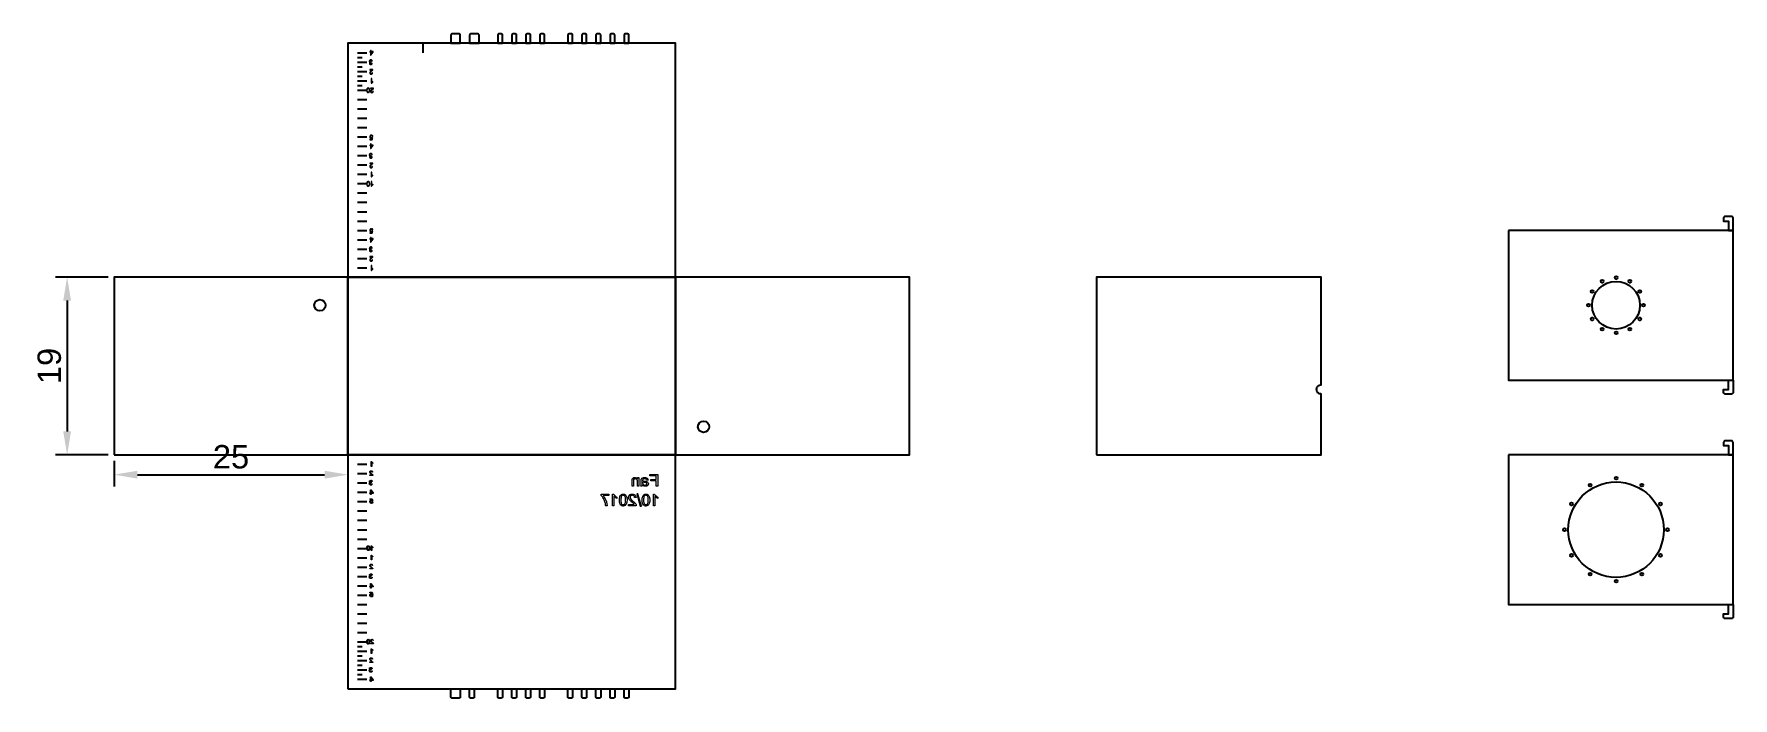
# Model space of a CAD drawing. Header units: millimetres. Extents: x -34 to 148, y -26 to 45.
import ezdxf

# ---------------------------------------------------------------- set-up
doc = ezdxf.new("R2010")
doc.units = ezdxf.units.MM
for name, color, linetype in [('H', 201, 'Continuous'), ('M', 2, 'Continuous'), ('T', 4, 'Continuous')]:
    doc.layers.add(name, color=color, linetype=linetype)
doc.styles.get("Standard").update_dxf_attribs({"font": 'arial.ttf'})
doc.dimstyles.new('ISO-25', dxfattribs={"dimtxt": 2.5, "dimasz": 2.5, "dimexe": 1.25, "dimexo": 0.625, "dimtad": 1, "dimtxsty": 'Standard', "dimcen": 2.5, "dimadec": 0, "dimazin": 0, "dimtfac": 1, "dimtmove": 0, "dimatfit": 3, "dimfxl": 0, "dimarcsym": 0})

# ---------------------------------------------------------------- blocks, each defined once
blk = doc.blocks.new('*D8')
at = {"color": 0, "lineweight": -2, "transparency": 16777216}
for p, q in [((-25.63, 19), (-31.26, 19)), ((-30.01, 16.5), (-30.01, 2.5)), ((-25.63, 0), (-31.26, 0))]:
    blk.add_line(p, q, dxfattribs=at)
at = {"color": 0, "transparency": 16777216}
for points in [[(-30.43, 16.5), (-29.6, 16.5), (-30.01, 19)], [(-30.43, 2.5), (-29.6, 2.5), (-30.01, 0)]]:
    blk.add_solid(points, dxfattribs=at)
at = {"layer": 'Defpoints', "color": 0, "transparency": 16777216}
for p in [(-25, 19), (-30.01, 0), (-25, 0)]:
    blk.add_point(p, dxfattribs=at)
at = {"color": 0, "transparency": 16777216, "insert": (-31.91, 9.5), "char_height": 2.5, "attachment_point": 5, "rotation": 90}
blk.add_mtext('19', dxfattribs=at)
blk = doc.blocks.new('*D9')
at = {"color": 0, "lineweight": -2, "transparency": 16777216}
for p, q in [((-25, -0.63), (-25, -3.37)), ((0, -0.63), (0, -3.37)), ((-22.5, -2.12), (-2.5, -2.12))]:
    blk.add_line(p, q, dxfattribs=at)
at = {"color": 0, "transparency": 16777216}
for points in [[(-22.5, -1.7), (-22.5, -2.54), (-25, -2.12)], [(-2.5, -1.7), (-2.5, -2.54), (0, -2.12)]]:
    blk.add_solid(points, dxfattribs=at)
at = {"layer": 'Defpoints', "color": 0, "transparency": 16777216}
for p in [(-25, 0), (0, 0), (0, -2.12)]:
    blk.add_point(p, dxfattribs=at)
at = {"color": 0, "transparency": 16777216, "insert": (-12.5, -0.22), "char_height": 2.5, "attachment_point": 5}
blk.add_mtext('25', dxfattribs=at)

msp = doc.modelspace()

# ---------------------------------------------------------------- linework, layer by layer
for points in [[(0, 19), (35, 19), (35, 44), (0, 44)], [(124, 24), (124, 8), (148, 8), (148, 24)], [(-25, 0), (0, 0), (0, 19), (-25, 19)], [(0, 0), (35, 0), (35, 19), (0, 19)], [(35, 0), (60, 0), (60, 19), (35, 19)], [(0, -25), (35, -25), (35, 0), (0, 0)], [(124, 0), (124, -16), (148, -16), (148, 0)]]:
    msp.add_lwpolyline(points, close=True)
for points in [[(12, 44), (12, 44.9, 0.4142136), (11.9, 45), (11.1, 45, 0.4142136), (11, 44.9), (11, 44)], [(14, 44), (14, 44.9, 0.4142136), (13.9, 45), (13.1, 45, 0.4142136), (13, 44.9), (13, 44)], [(16.5, 44), (16.5, 44.9, 0.4142136), (16.4, 45), (16.1, 45, 0.4142136), (16, 44.9), (16, 44)], [(18, 44), (18, 44.9, 0.4142136), (17.9, 45), (17.6, 45, 0.4142136), (17.5, 44.9), (17.5, 44)], [(19.5, 44), (19.5, 44.9, 0.4142136), (19.4, 45), (19.1, 45, 0.4142136), (19, 44.9), (19, 44)], [(21, 44), (21, 44.9, 0.4142136), (20.9, 45), (20.6, 45, 0.4142136), (20.5, 44.9), (20.5, 44)], [(24, 44), (24, 44.9, 0.4142136), (23.9, 45), (23.6, 45, 0.4142136), (23.5, 44.9), (23.5, 44)], [(25.5, 44), (25.5, 44.9, 0.4142136), (25.4, 45), (25.1, 45, 0.4142136), (25, 44.9), (25, 44)], [(27, 44), (27, 44.9, 0.4142136), (26.9, 45), (26.6, 45, 0.4142136), (26.5, 44.9), (26.5, 44)], [(28.5, 44), (28.5, 44.9, 0.4142136), (28.4, 45), (28.1, 45, 0.4142136), (28, 44.9), (28, 44)], [(30, 44), (30, 44.9, 0.4142136), (29.9, 45), (29.6, 45, 0.4142136), (29.5, 44.9), (29.5, 44)], [(148, 24), (148, 25.35, 0.4142136), (147.85, 25.5), (147.15, 25.5, 0.4142136), (147, 25.35), (147, 25), (147.5, 25), (147.5, 24)], [(80, 0), (104, 0), (104, 6.5), (104, 6.5, -0.4142136), (103.5, 7), (103.5, 7, -0.4142136), (104, 7.5), (104, 7.5), (104, 19), (80, 19)], [(148, 8), (148, 6.65, -0.4142136), (147.85, 6.5), (147.15, 6.5, -0.4142136), (147, 6.65), (147, 7), (147.5, 7), (147.5, 8)], [(148, 0), (148, 1.35, 0.4142136), (147.85, 1.5), (147.15, 1.5, 0.4142136), (147, 1.35), (147, 1), (147.5, 1), (147.5, 0)], [(148, -16), (148, -17.35, -0.4142136), (147.85, -17.5), (147.15, -17.5, -0.4142136), (147, -17.35), (147, -17), (147.5, -17), (147.5, -16)], [(12, -25), (12, -25.9, -0.4142136), (11.9, -26), (11.1, -26, -0.4142136), (11, -25.9), (11, -25)], [(13.5, -25), (13.5, -25.9, -0.4142136), (13.4, -26), (13.1, -26, -0.4142136), (13, -25.9), (13, -25)], [(16.5, -25), (16.5, -25.9, -0.4142136), (16.4, -26), (16.1, -26, -0.4142136), (16, -25.9), (16, -25)], [(18, -25), (18, -25.9, -0.4142136), (17.9, -26), (17.6, -26, -0.4142136), (17.5, -25.9), (17.5, -25)], [(19.5, -25), (19.5, -25.9, -0.4142136), (19.4, -26), (19.1, -26, -0.4142136), (19, -25.9), (19, -25)], [(21, -25), (21, -25.9, -0.4142136), (20.9, -26), (20.6, -26, -0.4142136), (20.5, -25.9), (20.5, -25)], [(24, -25), (24, -25.9, -0.4142136), (23.9, -26), (23.6, -26, -0.4142136), (23.5, -25.9), (23.5, -25)], [(25.5, -25), (25.5, -25.9, -0.4142136), (25.4, -26), (25.1, -26, -0.4142136), (25, -25.9), (25, -25)], [(27, -25), (27, -25.9, -0.4142136), (26.9, -26), (26.6, -26, -0.4142136), (26.5, -25.9), (26.5, -25)], [(28.5, -25), (28.5, -25.9, -0.4142136), (28.4, -26), (28.1, -26, -0.4142136), (28, -25.9), (28, -25)], [(30, -25), (30, -25.9, -0.4142136), (29.9, -26), (29.6, -26, -0.4142136), (29.5, -25.9), (29.5, -25)]]:
    msp.add_lwpolyline(points, format="xyb", close=True)
at = {"layer": 'H'}
for centre, radius in [((135.5, 16), 2.55), ((135.5, -8), 5.1)]:
    msp.add_circle(centre, radius, dxfattribs=at)
at = {"layer": 'M'}
for p, q in [((8, 44), (8, 43)), ((1, 43), (2, 43)), ((1, 42.5), (1.5, 42.5)), ((1, 42), (2, 42)), ((1, 41.5), (1.5, 41.5)), ((1, 41), (2, 41)), ((1, 41), (2, 41)), ((1, 40.5), (1.5, 40.5)), ((1, 40), (2, 40)), ((1, 40), (2, 40)), ((1, 39.5), (1.5, 39.5)), ((1, 39), (2, 39)), ((1, 38), (2, 38)), ((1, 37), (2, 37)), ((1, 36), (2, 36)), ((1, 35), (2, 35)), ((1, 34), (2, 34)), ((1, 33), (2, 33)), ((1, 32), (2, 32)), ((1, 31), (2, 31)), ((1, 31), (2, 31)), ((1, 30), (2, 30)), ((1, 30), (2, 30)), ((1, 29), (2, 29)), ((1, 28), (2, 28)), ((1, 27), (2, 27)), ((1, 26), (2, 26)), ((1, 25), (2, 25)), ((1, 24), (2, 24)), ((1, 23), (2, 23)), ((1, 22), (2, 22)), ((1, 21), (2, 21)), ((1, 20), (2, 20)), ((1, -1), (2, -1)), ((1, -2), (2, -2)), ((1, -3), (2, -3)), ((1, -4), (2, -4)), ((1, -5), (2, -5)), ((1, -6), (2, -6)), ((1, -7), (2, -7)), ((1, -8), (2, -8)), ((1, -9), (2, -9)), ((1, -10), (2, -10)), ((1, -11), (2, -11)), ((1, -11), (2, -11)), ((1, -12), (2, -12)), ((1, -12), (2, -12)), ((1, -13), (2, -13)), ((1, -14), (2, -14)), ((1, -15), (2, -15)), ((1, -16), (2, -16)), ((1, -17), (2, -17)), ((1, -18), (2, -18)), ((1, -19), (2, -19)), ((1, -20), (2, -20)), ((1, -20.5), (1.5, -20.5)), ((1, -21), (2, -21)), ((1, -21), (2, -21)), ((1, -21.5), (1.5, -21.5)), ((1, -22), (2, -22)), ((1, -22), (2, -22)), ((1, -22.5), (1.5, -22.5)), ((1, -23), (2, -23)), ((1, -23.5), (1.5, -23.5)), ((1, -24), (2, -24))]:
    msp.add_line(p, q, dxfattribs=at)
at = {"layer": 'M', "lineweight": 0}
for points in [[(2.312, 41.976), (2.434, 41.979), (2.415, 41.981), (2.365, 42.007), (2.353, 42.022), (2.339, 42.077), (2.341, 42.103), (2.367, 42.151), (2.386, 42.165), (2.442, 42.182), (2.32, 42.187), (2.312, 42.18), (2.284, 42.132), (2.272, 42.074), (2.274, 42.046), (2.298, 41.996)], [(2.444, 41.72), (2.494, 41.728), (2.542, 41.754), (2.442, 41.771), (2.434, 41.771), (2.384, 41.795), (2.379, 41.797), (2.36, 41.85), (2.363, 41.869), (2.391, 41.912), (2.406, 41.921), (2.463, 41.933), (2.358, 41.948), (2.315, 41.909), (2.312, 41.907), (2.298, 41.852), (2.298, 41.842), (2.315, 41.787), (2.322, 41.775), (2.367, 41.737), (2.386, 41.73)], [(2.473, 41.933), (2.48, 41.986), (2.434, 41.979), (2.312, 41.976), (2.365, 41.952), (2.358, 41.948), (2.463, 41.933)], [(2.537, 42.082), (2.599, 42.091), (2.599, 42.091), (2.585, 42.149), (2.549, 42.192), (2.547, 42.194), (2.499, 42.223), (2.442, 42.232), (2.422, 42.23), (2.367, 42.218), (2.32, 42.187), (2.442, 42.182), (2.451, 42.18), (2.501, 42.158), (2.516, 42.141)], [(2.4, 42.742), (2.45, 42.742), (2.677, 43.067), (2.677, 43.122), (2.462, 43.122), (2.462, 43.242), (2.4, 43.242), (2.4, 43.122), (2.333, 43.122), (2.333, 43.067), (2.4, 43.067), (2.618, 43.067), (2.462, 42.84)], [(2.4, 42.742), (2.462, 42.84), (2.462, 43.067), (2.618, 43.067), (2.4, 43.067)], [(2.542, 41.754), (2.573, 41.795), (2.595, 41.85), (2.532, 41.862), (2.528, 41.842), (2.501, 41.795), (2.497, 41.79), (2.442, 41.771)], [(2.472, 40.691), (2.479, 40.691), (2.539, 40.701), (2.586, 40.73), (2.589, 40.732), (2.474, 40.742), (2.455, 40.744), (2.405, 40.768), (2.398, 40.775), (2.378, 40.83), (2.381, 40.849), (2.407, 40.902), (2.424, 40.923), (2.462, 40.962), (2.517, 41.009), (2.563, 41.048), (2.598, 41.084), (2.61, 41.1), (2.639, 41.151), (2.646, 41.194), (2.316, 41.194), (2.316, 41.134), (2.56, 41.134), (2.534, 41.1), (2.517, 41.086), (2.464, 41.038), (2.453, 41.029), (2.402, 40.986), (2.369, 40.95), (2.359, 40.938), (2.328, 40.89), (2.328, 40.887), (2.316, 40.83), (2.326, 40.777), (2.359, 40.732), (2.364, 40.727), (2.412, 40.701)], [(2.589, 40.732), (2.62, 40.777), (2.634, 40.837), (2.572, 40.842), (2.57, 40.818), (2.543, 40.77), (2.529, 40.758), (2.474, 40.742)], [(2.477, 39.727), (2.518, 39.727), (2.53, 39.749), (2.573, 39.794), (2.609, 39.823), (2.54, 39.84), (2.54, 40.229), (2.477, 40.229)], [(2.161, 38.721), (2.202, 38.725), (2.252, 38.749), (2.163, 38.771), (2.135, 38.776), (2.089, 38.811), (2.075, 38.845), (2.065, 38.9), (2.061, 38.976), (2.065, 39.043), (2.075, 39.101), (2.089, 39.139), (2.111, 39.163), (2.161, 39.182), (2.264, 39.192), (2.218, 39.22), (2.161, 39.232), (2.12, 39.228), (2.07, 39.201), (2.044, 39.173), (2.018, 39.118), (2.01, 39.098), (2.001, 39.043), (1.998, 38.976), (1.998, 38.974), (2.001, 38.91), (2.01, 38.859), (2.018, 38.835), (2.041, 38.783), (2.046, 38.776), (2.092, 38.737), (2.104, 38.73)], [(2.252, 38.749), (2.278, 38.78), (2.307, 38.833), (2.312, 38.855), (2.321, 38.91), (2.324, 38.976), (2.324, 39.024), (2.314, 39.089), (2.297, 39.139), (2.276, 39.18), (2.264, 39.192), (2.161, 39.182), (2.187, 39.177), (2.233, 39.139), (2.247, 39.108), (2.259, 39.051), (2.261, 38.976), (2.259, 38.905), (2.247, 38.847), (2.23, 38.807), (2.214, 38.79), (2.163, 38.771)], [(2.553, 38.714), (2.56, 38.714), (2.62, 38.724), (2.667, 38.752), (2.67, 38.755), (2.555, 38.764), (2.536, 38.767), (2.486, 38.79), (2.478, 38.798), (2.459, 38.853), (2.462, 38.872), (2.488, 38.924), (2.505, 38.946), (2.543, 38.984), (2.598, 39.032), (2.643, 39.07), (2.679, 39.106), (2.691, 39.123), (2.72, 39.173), (2.727, 39.216), (2.397, 39.216), (2.397, 39.156), (2.641, 39.156), (2.615, 39.123), (2.598, 39.109), (2.545, 39.061), (2.533, 39.051), (2.483, 39.008), (2.45, 38.972), (2.44, 38.96), (2.409, 38.912), (2.409, 38.91), (2.397, 38.853), (2.407, 38.8), (2.44, 38.755), (2.445, 38.75), (2.493, 38.724)], [(2.609, 39.823), (2.662, 39.854), (2.662, 39.911), (2.652, 39.909), (2.597, 39.88), (2.585, 39.873), (2.54, 39.84)], [(2.67, 38.755), (2.701, 38.8), (2.715, 38.86), (2.653, 38.865), (2.651, 38.841), (2.624, 38.793), (2.61, 38.781), (2.555, 38.764)], [(2.372, 33.892), (2.499, 33.901), (2.47, 33.906), (2.422, 33.932), (2.403, 33.956), (2.391, 34.016), (2.396, 34.057), (2.422, 34.104), (2.444, 34.121), (2.499, 34.138), (2.609, 34.15), (2.606, 34.152), (2.559, 34.179), (2.499, 34.188), (2.461, 34.183), (2.408, 34.164), (2.367, 34.126), (2.36, 34.119), (2.336, 34.069), (2.327, 34.009), (2.327, 33.994), (2.341, 33.939)], [(2.4, 32.742), (2.45, 32.742), (2.677, 33.067), (2.677, 33.122), (2.462, 33.122), (2.462, 33.242), (2.4, 33.242), (2.4, 33.122), (2.333, 33.122), (2.333, 33.067), (2.4, 33.067), (2.618, 33.067), (2.462, 32.84)], [(2.351, 33.686), (2.599, 33.686), (2.647, 33.942), (2.59, 33.949), (2.551, 33.915), (2.499, 33.901), (2.372, 33.892), (2.377, 33.887), (2.578, 33.88), (2.549, 33.743), (2.351, 33.743)], [(2.482, 33.846), (2.523, 33.853), (2.578, 33.88), (2.377, 33.887), (2.425, 33.858)], [(2.4, 32.742), (2.462, 32.84), (2.462, 33.067), (2.618, 33.067), (2.4, 33.067)], [(2.594, 34.042), (2.659, 34.047), (2.659, 34.047), (2.642, 34.104), (2.609, 34.15), (2.499, 34.138), (2.508, 34.135), (2.561, 34.114), (2.573, 34.097)], [(2.312, 31.976), (2.434, 31.979), (2.415, 31.981), (2.365, 32.007), (2.353, 32.022), (2.339, 32.077), (2.341, 32.103), (2.367, 32.151), (2.386, 32.165), (2.442, 32.182), (2.32, 32.187), (2.312, 32.18), (2.284, 32.132), (2.272, 32.074), (2.274, 32.046), (2.298, 31.996)], [(2.444, 31.72), (2.494, 31.728), (2.542, 31.754), (2.442, 31.771), (2.434, 31.771), (2.384, 31.795), (2.379, 31.797), (2.36, 31.85), (2.363, 31.869), (2.391, 31.912), (2.406, 31.921), (2.463, 31.933), (2.358, 31.948), (2.315, 31.909), (2.312, 31.907), (2.298, 31.852), (2.298, 31.842), (2.315, 31.787), (2.322, 31.775), (2.367, 31.737), (2.386, 31.73)], [(2.473, 31.933), (2.48, 31.986), (2.434, 31.979), (2.312, 31.976), (2.365, 31.952), (2.358, 31.948), (2.463, 31.933)], [(2.472, 30.691), (2.479, 30.691), (2.539, 30.701), (2.586, 30.73), (2.589, 30.732), (2.474, 30.742), (2.455, 30.744), (2.405, 30.768), (2.398, 30.775), (2.378, 30.83), (2.381, 30.849), (2.407, 30.902), (2.424, 30.923), (2.462, 30.962), (2.517, 31.009), (2.563, 31.048), (2.598, 31.084), (2.61, 31.1), (2.639, 31.151), (2.646, 31.194), (2.316, 31.194), (2.316, 31.134), (2.56, 31.134), (2.534, 31.1), (2.517, 31.086), (2.464, 31.038), (2.453, 31.029), (2.402, 30.986), (2.369, 30.95), (2.359, 30.938), (2.328, 30.89), (2.328, 30.887), (2.316, 30.83), (2.326, 30.777), (2.359, 30.732), (2.364, 30.727), (2.412, 30.701)], [(2.537, 32.082), (2.599, 32.091), (2.599, 32.091), (2.585, 32.149), (2.549, 32.192), (2.547, 32.194), (2.499, 32.223), (2.442, 32.232), (2.422, 32.23), (2.367, 32.218), (2.32, 32.187), (2.442, 32.182), (2.451, 32.18), (2.501, 32.158), (2.516, 32.141)], [(2.542, 31.754), (2.573, 31.795), (2.595, 31.85), (2.532, 31.862), (2.528, 31.842), (2.501, 31.795), (2.497, 31.79), (2.442, 31.771)], [(2.161, 28.721), (2.202, 28.725), (2.252, 28.749), (2.163, 28.771), (2.135, 28.776), (2.089, 28.811), (2.075, 28.845), (2.065, 28.9), (2.061, 28.976), (2.065, 29.043), (2.075, 29.101), (2.089, 29.139), (2.111, 29.163), (2.161, 29.182), (2.264, 29.192), (2.218, 29.22), (2.161, 29.232), (2.12, 29.228), (2.07, 29.201), (2.044, 29.173), (2.018, 29.118), (2.01, 29.098), (2.001, 29.043), (1.998, 28.976), (1.998, 28.974), (2.001, 28.91), (2.01, 28.859), (2.018, 28.835), (2.041, 28.783), (2.046, 28.776), (2.092, 28.737), (2.104, 28.73)], [(2.252, 28.749), (2.278, 28.78), (2.307, 28.833), (2.312, 28.855), (2.321, 28.91), (2.324, 28.976), (2.324, 29.024), (2.314, 29.089), (2.297, 29.139), (2.276, 29.18), (2.264, 29.192), (2.161, 29.182), (2.187, 29.177), (2.233, 29.139), (2.247, 29.108), (2.259, 29.051), (2.261, 28.976), (2.259, 28.905), (2.247, 28.847), (2.23, 28.807), (2.214, 28.79), (2.163, 28.771)], [(2.589, 30.732), (2.62, 30.777), (2.634, 30.837), (2.572, 30.842), (2.57, 30.818), (2.543, 30.77), (2.529, 30.758), (2.474, 30.742)], [(2.477, 29.727), (2.518, 29.727), (2.53, 29.749), (2.573, 29.794), (2.609, 29.823), (2.54, 29.84), (2.54, 30.229), (2.477, 30.229)], [(2.477, 28.741), (2.518, 28.741), (2.53, 28.762), (2.573, 28.808), (2.609, 28.836), (2.54, 28.853), (2.54, 29.243), (2.477, 29.243)], [(2.609, 29.823), (2.662, 29.854), (2.662, 29.911), (2.652, 29.909), (2.597, 29.88), (2.585, 29.873), (2.54, 29.84)], [(2.609, 28.836), (2.662, 28.867), (2.662, 28.925), (2.652, 28.922), (2.597, 28.894), (2.585, 28.887), (2.54, 28.853)], [(2.372, 23.892), (2.499, 23.901), (2.47, 23.906), (2.422, 23.932), (2.403, 23.956), (2.391, 24.016), (2.396, 24.057), (2.422, 24.104), (2.444, 24.121), (2.499, 24.138), (2.609, 24.15), (2.606, 24.152), (2.559, 24.179), (2.499, 24.188), (2.461, 24.183), (2.408, 24.164), (2.367, 24.126), (2.36, 24.119), (2.336, 24.069), (2.327, 24.009), (2.327, 23.994), (2.341, 23.939)], [(2.351, 23.686), (2.599, 23.686), (2.647, 23.942), (2.59, 23.949), (2.551, 23.915), (2.499, 23.901), (2.372, 23.892), (2.377, 23.887), (2.578, 23.88), (2.549, 23.743), (2.351, 23.743)], [(2.482, 23.846), (2.523, 23.853), (2.578, 23.88), (2.377, 23.887), (2.425, 23.858)], [(2.594, 24.042), (2.659, 24.047), (2.659, 24.047), (2.642, 24.104), (2.609, 24.15), (2.499, 24.138), (2.508, 24.135), (2.561, 24.114), (2.573, 24.097)], [(2.312, 21.976), (2.434, 21.979), (2.415, 21.981), (2.365, 22.007), (2.353, 22.022), (2.339, 22.077), (2.341, 22.103), (2.367, 22.151), (2.386, 22.165), (2.442, 22.182), (2.32, 22.187), (2.312, 22.18), (2.284, 22.132), (2.272, 22.074), (2.274, 22.046), (2.298, 21.996)], [(2.444, 21.72), (2.494, 21.728), (2.542, 21.754), (2.442, 21.771), (2.434, 21.771), (2.384, 21.795), (2.379, 21.797), (2.36, 21.85), (2.363, 21.869), (2.391, 21.912), (2.406, 21.921), (2.463, 21.933), (2.358, 21.948), (2.315, 21.909), (2.312, 21.907), (2.298, 21.852), (2.298, 21.842), (2.315, 21.787), (2.322, 21.775), (2.367, 21.737), (2.386, 21.73)], [(2.473, 21.933), (2.48, 21.986), (2.434, 21.979), (2.312, 21.976), (2.365, 21.952), (2.358, 21.948), (2.463, 21.933)], [(2.537, 22.082), (2.599, 22.091), (2.599, 22.091), (2.585, 22.149), (2.549, 22.192), (2.547, 22.194), (2.499, 22.223), (2.442, 22.232), (2.422, 22.23), (2.367, 22.218), (2.32, 22.187), (2.442, 22.182), (2.451, 22.18), (2.501, 22.158), (2.516, 22.141)], [(2.4, 22.742), (2.45, 22.742), (2.677, 23.067), (2.677, 23.122), (2.462, 23.122), (2.462, 23.242), (2.4, 23.242), (2.4, 23.122), (2.333, 23.122), (2.333, 23.067), (2.4, 23.067), (2.618, 23.067), (2.462, 22.84)], [(2.4, 22.742), (2.462, 22.84), (2.462, 23.067), (2.618, 23.067), (2.4, 23.067)], [(2.542, 21.754), (2.573, 21.795), (2.595, 21.85), (2.532, 21.862), (2.528, 21.842), (2.501, 21.795), (2.497, 21.79), (2.442, 21.771)], [(2.472, 20.691), (2.479, 20.691), (2.539, 20.701), (2.586, 20.73), (2.589, 20.732), (2.474, 20.742), (2.455, 20.744), (2.405, 20.768), (2.398, 20.775), (2.378, 20.83), (2.381, 20.849), (2.407, 20.902), (2.424, 20.923), (2.462, 20.962), (2.517, 21.009), (2.563, 21.048), (2.598, 21.084), (2.61, 21.1), (2.639, 21.151), (2.646, 21.194), (2.316, 21.194), (2.316, 21.134), (2.56, 21.134), (2.534, 21.1), (2.517, 21.086), (2.464, 21.038), (2.453, 21.029), (2.402, 20.986), (2.369, 20.95), (2.359, 20.938), (2.328, 20.89), (2.328, 20.887), (2.316, 20.83), (2.326, 20.777), (2.359, 20.732), (2.364, 20.727), (2.412, 20.701)], [(2.589, 20.732), (2.62, 20.777), (2.634, 20.837), (2.572, 20.842), (2.57, 20.818), (2.543, 20.77), (2.529, 20.758), (2.474, 20.742)], [(2.477, 19.727), (2.518, 19.727), (2.53, 19.749), (2.573, 19.794), (2.609, 19.823), (2.54, 19.84), (2.54, 20.229), (2.477, 20.229)], [(2.609, 19.823), (2.662, 19.854), (2.662, 19.911), (2.652, 19.909), (2.597, 19.88), (2.585, 19.873), (2.54, 19.84)], [(2.472, -1.691), (2.479, -1.691), (2.539, -1.701), (2.586, -1.73), (2.589, -1.732), (2.474, -1.742), (2.455, -1.744), (2.405, -1.768), (2.398, -1.775), (2.378, -1.83), (2.381, -1.849), (2.407, -1.902), (2.424, -1.923), (2.462, -1.962), (2.517, -2.009), (2.563, -2.048), (2.598, -2.084), (2.61, -2.1), (2.639, -2.151), (2.646, -2.194), (2.316, -2.194), (2.316, -2.134), (2.56, -2.134), (2.534, -2.1), (2.517, -2.086), (2.464, -2.038), (2.453, -2.029), (2.402, -1.986), (2.369, -1.95), (2.359, -1.938), (2.328, -1.89), (2.328, -1.887), (2.316, -1.83), (2.326, -1.777), (2.359, -1.732), (2.364, -1.727), (2.412, -1.701)], [(2.589, -1.732), (2.62, -1.777), (2.634, -1.837), (2.572, -1.842), (2.57, -1.818), (2.543, -1.77), (2.529, -1.758), (2.474, -1.742)], [(2.477, -0.727), (2.518, -0.727), (2.53, -0.749), (2.573, -0.794), (2.609, -0.823), (2.54, -0.84), (2.54, -1.229), (2.477, -1.229)], [(2.609, -0.823), (2.662, -0.854), (2.662, -0.911), (2.652, -0.909), (2.597, -0.88), (2.585, -0.873), (2.54, -0.84)], [(2.312, -2.976), (2.434, -2.979), (2.415, -2.981), (2.365, -3.007), (2.353, -3.022), (2.339, -3.077), (2.341, -3.103), (2.367, -3.151), (2.386, -3.165), (2.442, -3.182), (2.32, -3.187), (2.312, -3.18), (2.284, -3.132), (2.272, -3.074), (2.274, -3.046), (2.298, -2.996)], [(2.444, -2.72), (2.494, -2.728), (2.542, -2.754), (2.442, -2.771), (2.434, -2.771), (2.384, -2.795), (2.379, -2.797), (2.36, -2.85), (2.363, -2.869), (2.391, -2.912), (2.406, -2.921), (2.463, -2.933), (2.358, -2.948), (2.315, -2.909), (2.312, -2.907), (2.298, -2.852), (2.298, -2.842), (2.315, -2.787), (2.322, -2.775), (2.367, -2.737), (2.386, -2.73)], [(2.473, -2.933), (2.48, -2.986), (2.434, -2.979), (2.312, -2.976), (2.365, -2.952), (2.358, -2.948), (2.463, -2.933)], [(2.537, -3.082), (2.599, -3.091), (2.599, -3.091), (2.585, -3.149), (2.549, -3.192), (2.547, -3.194), (2.499, -3.223), (2.442, -3.232), (2.422, -3.23), (2.367, -3.218), (2.32, -3.187), (2.442, -3.182), (2.451, -3.18), (2.501, -3.158), (2.516, -3.141)], [(2.542, -2.754), (2.573, -2.795), (2.595, -2.85), (2.532, -2.862), (2.528, -2.842), (2.501, -2.795), (2.497, -2.79), (2.442, -2.771)], [(30.41, -2.525), (30.694, -2.552), (30.686, -2.552), (30.588, -2.579), (30.525, -2.653), (30.517, -2.682), (30.507, -2.793), (30.507, -3.344), (30.353, -3.344), (30.353, -2.788), (30.355, -2.729), (30.362, -2.638), (30.367, -2.617)], [(30.662, -2.418), (30.704, -2.42), (30.802, -2.444), (30.883, -2.493), (30.951, -2.567), (30.796, -2.57), (30.694, -2.552), (30.41, -2.525), (30.426, -2.506), (30.512, -2.447), (30.559, -2.432)], [(30.951, -2.438), (31.088, -2.438), (31.088, -3.344), (30.936, -3.344), (30.936, -2.849), (30.932, -2.785), (30.909, -2.682), (30.863, -2.614), (30.796, -2.57), (30.951, -2.567)], [(31.676, -2.418), (31.677, -2.418), (31.787, -2.427), (31.882, -2.45), (31.942, -2.477), (32.017, -2.541), (31.699, -2.545), (31.606, -2.557), (31.524, -2.597), (31.502, -2.624), (31.48, -2.729), (31.481, -2.77), (31.532, -2.785), (31.63, -2.805), (31.755, -2.822), (31.797, -2.829), (31.892, -2.846), (31.909, -2.851), (31.481, -2.889), (31.481, -2.947), (31.485, -3.009), (31.507, -3.099), (31.529, -3.138), (31.608, -3.205), (31.66, -3.229), (31.468, -3.232), (31.466, -3.246), (31.437, -3.344), (31.277, -3.344), (31.284, -3.334), (31.316, -3.236), (31.321, -3.202), (31.324, -3.107), (31.326, -2.965), (31.326, -2.759), (31.328, -2.71), (31.334, -2.619), (31.338, -2.606), (31.382, -2.514), (31.395, -2.499), (31.488, -2.445), (31.562, -2.427)], [(31.66, -3.229), (31.765, -3.244), (32.03, -3.291), (32.002, -3.313), (31.914, -3.352), (31.802, -3.364), (31.731, -3.361), (31.632, -3.335), (31.557, -3.298), (31.468, -3.232)], [(31.909, -2.851), (32.002, -2.896), (32.013, -2.905), (32.081, -2.984), (32.091, -3.004), (32.111, -3.106), (32.111, -3.111), (32.089, -3.21), (32.03, -3.291), (31.765, -3.244), (31.814, -3.241), (31.9, -3.204), (31.912, -3.193), (31.948, -3.101), (31.926, -3.028), (31.865, -2.979), (31.843, -2.971), (31.731, -2.949), (31.671, -2.938), (31.562, -2.916), (31.481, -2.889)], [(32.017, -2.541), (32.051, -2.594), (32.084, -2.697), (31.934, -2.717), (31.914, -2.656), (31.858, -2.582), (31.811, -2.56), (31.699, -2.545)], [(32.253, -2.094), (33.096, -2.094), (33.096, -3.344), (32.931, -3.344), (32.931, -2.776), (32.344, -2.776), (32.344, -2.629), (32.931, -2.629), (32.931, -2.243), (32.253, -2.243)], [(2.372, -4.892), (2.499, -4.901), (2.47, -4.906), (2.422, -4.932), (2.403, -4.956), (2.391, -5.016), (2.396, -5.057), (2.422, -5.104), (2.444, -5.121), (2.499, -5.138), (2.609, -5.15), (2.606, -5.152), (2.559, -5.179), (2.499, -5.188), (2.461, -5.183), (2.408, -5.164), (2.367, -5.126), (2.36, -5.119), (2.336, -5.069), (2.327, -5.009), (2.327, -4.994), (2.341, -4.939)], [(2.4, -3.742), (2.45, -3.742), (2.677, -4.067), (2.677, -4.122), (2.462, -4.122), (2.462, -4.242), (2.4, -4.242), (2.4, -4.122), (2.333, -4.122), (2.333, -4.067), (2.4, -4.067), (2.618, -4.067), (2.462, -3.84)], [(2.351, -4.686), (2.599, -4.686), (2.647, -4.942), (2.59, -4.949), (2.551, -4.915), (2.499, -4.901), (2.372, -4.892), (2.377, -4.887), (2.578, -4.88), (2.549, -4.743), (2.351, -4.743)], [(2.482, -4.846), (2.523, -4.853), (2.578, -4.88), (2.377, -4.887), (2.425, -4.858)], [(2.4, -3.742), (2.462, -3.84), (2.462, -4.067), (2.618, -4.067), (2.4, -4.067)], [(2.594, -5.042), (2.659, -5.047), (2.659, -5.047), (2.642, -5.104), (2.609, -5.15), (2.499, -5.138), (2.508, -5.135), (2.561, -5.114), (2.573, -5.097)], [(27.059, -4.215), (27.868, -4.215), (27.868, -4.362), (27.257, -4.362), (27.304, -4.42), (27.363, -4.501), (27.421, -4.59), (27.477, -4.688), (27.483, -4.703), (27.531, -4.798), (27.571, -4.894), (27.607, -4.992), (27.635, -5.092), (27.649, -5.148), (27.673, -5.257), (27.688, -5.359), (27.693, -5.448), (27.536, -5.448), (27.532, -5.411), (27.521, -5.303), (27.502, -5.202), (27.477, -5.105), (27.461, -5.055), (27.428, -4.957), (27.389, -4.861), (27.345, -4.766), (27.296, -4.671), (27.238, -4.575), (27.179, -4.484), (27.12, -4.405), (27.059, -4.334)], [(28.27, -4.193), (28.37, -4.193), (28.374, -4.2), (28.426, -4.28), (28.505, -4.361), (28.551, -4.398), (28.635, -4.457), (28.424, -4.47), (28.424, -5.448), (28.27, -5.448)], [(28.635, -4.457), (28.732, -4.508), (28.732, -4.656), (28.667, -4.629), (28.569, -4.577), (28.5, -4.533), (28.424, -4.47)], [(29.411, -4.193), (29.453, -4.195), (29.552, -4.219), (29.637, -4.268), (29.667, -4.295), (29.412, -4.32), (29.399, -4.322), (29.309, -4.349), (29.233, -4.421), (29.23, -4.426), (29.201, -4.491), (29.179, -4.58), (29.166, -4.693), (29.162, -4.832), (29.162, -4.844), (29.167, -4.98), (29.181, -5.092), (29.203, -5.178), (29.233, -5.242), (29.242, -5.254), (29.319, -5.322), (29.411, -5.344), (29.683, -5.355), (29.607, -5.42), (29.517, -5.457), (29.411, -5.47), (29.368, -5.469), (29.269, -5.445), (29.184, -5.396), (29.154, -5.367), (29.093, -5.288), (29.049, -5.187), (29.039, -5.151), (29.019, -5.058), (29.009, -4.953), (29.004, -4.832), (29.007, -4.727), (29.015, -4.622), (29.032, -4.536), (29.064, -4.438), (29.11, -4.35), (29.154, -4.295), (29.235, -4.234), (29.306, -4.207)], [(29.667, -4.295), (29.728, -4.374), (29.772, -4.475), (29.784, -4.513), (29.804, -4.605), (29.814, -4.712), (29.819, -4.832), (29.818, -4.855), (29.813, -4.982), (29.797, -5.094), (29.772, -5.19), (29.738, -5.273), (29.694, -5.34), (29.683, -5.355), (29.411, -5.344), (29.424, -5.344), (29.514, -5.315), (29.588, -5.242), (29.591, -5.237), (29.622, -5.173), (29.644, -5.085), (29.657, -4.97), (29.661, -4.832), (29.661, -4.801), (29.654, -4.671), (29.639, -4.562), (29.615, -4.475), (29.581, -4.41), (29.509, -4.344), (29.412, -4.32)], [(30.09, -4.293), (30.377, -4.32), (30.291, -4.334), (30.208, -4.383), (30.166, -4.44), (30.142, -4.538), (30.159, -4.624), (30.215, -4.722), (30.245, -4.759), (30.306, -4.825), (30.389, -4.901), (30.488, -4.987), (30.549, -5.038), (30.628, -5.111), (30.689, -5.176), (30.747, -5.252), (30.791, -5.342), (30.792, -5.347), (30.809, -5.448), (29.983, -5.448), (29.983, -5.301), (30.595, -5.301), (30.595, -5.3), (30.53, -5.217), (30.52, -5.207), (30.456, -5.148), (30.353, -5.062), (30.343, -5.053), (30.248, -4.969), (30.172, -4.899), (30.117, -4.84), (30.063, -4.773), (30.015, -4.688), (29.998, -4.643), (29.985, -4.541), (29.992, -4.465), (30.027, -4.374)], [(30.373, -4.193), (30.483, -4.204), (30.578, -4.234), (30.657, -4.286), (30.716, -4.356), (30.758, -4.445), (30.779, -4.555), (30.622, -4.572), (30.605, -4.467), (30.554, -4.388), (30.481, -4.339), (30.377, -4.32), (30.09, -4.293), (30.091, -4.291), (30.169, -4.237), (30.264, -4.205)], [(31.346, -5.47), (30.983, -4.178), (30.861, -4.178), (31.223, -5.47), (31.346, -5.47)], [(31.836, -4.193), (31.877, -4.195), (31.978, -4.219), (32.062, -4.268), (32.093, -4.295), (31.838, -4.32), (31.824, -4.322), (31.735, -4.349), (31.659, -4.421), (31.655, -4.426), (31.625, -4.491), (31.605, -4.58), (31.591, -4.693), (31.588, -4.832), (31.588, -4.844), (31.591, -4.98), (31.605, -5.092), (31.628, -5.178), (31.659, -5.242), (31.667, -5.254), (31.745, -5.322), (31.836, -5.344), (32.106, -5.355), (32.032, -5.42), (31.942, -5.457), (31.836, -5.47), (31.794, -5.469), (31.692, -5.445), (31.61, -5.396), (31.578, -5.367), (31.519, -5.288), (31.475, -5.187), (31.463, -5.151), (31.444, -5.058), (31.432, -4.953), (31.429, -4.832), (31.432, -4.727), (31.441, -4.622), (31.458, -4.536), (31.49, -4.438), (31.535, -4.35), (31.579, -4.295), (31.66, -4.234), (31.73, -4.207)], [(32.093, -4.295), (32.154, -4.374), (32.198, -4.475), (32.209, -4.513), (32.228, -4.605), (32.24, -4.712), (32.243, -4.832), (32.243, -4.855), (32.238, -4.982), (32.221, -5.094), (32.198, -5.19), (32.164, -5.273), (32.12, -5.34), (32.106, -5.355), (31.836, -5.344), (31.848, -5.344), (31.939, -5.315), (32.013, -5.242), (32.017, -5.237), (32.047, -5.173), (32.069, -5.085), (32.081, -4.97), (32.086, -4.832), (32.086, -4.801), (32.079, -4.671), (32.064, -4.562), (32.04, -4.475), (32.007, -4.41), (31.934, -4.344), (31.838, -4.32)], [(32.637, -4.193), (32.735, -4.193), (32.738, -4.2), (32.792, -4.28), (32.871, -4.361), (32.917, -4.398), (33.001, -4.457), (32.79, -4.47), (32.79, -5.448), (32.637, -5.448)], [(33.001, -4.457), (33.096, -4.508), (33.096, -4.656), (33.034, -4.629), (32.934, -4.577), (32.865, -4.533), (32.79, -4.47)], [(2.161, -9.721), (2.202, -9.725), (2.252, -9.749), (2.163, -9.771), (2.135, -9.776), (2.089, -9.811), (2.075, -9.845), (2.065, -9.9), (2.061, -9.976), (2.065, -10.043), (2.075, -10.101), (2.089, -10.139), (2.111, -10.163), (2.161, -10.182), (2.264, -10.192), (2.218, -10.22), (2.161, -10.232), (2.12, -10.228), (2.07, -10.201), (2.044, -10.173), (2.018, -10.118), (2.01, -10.098), (2.001, -10.043), (1.998, -9.976), (1.998, -9.974), (2.001, -9.91), (2.01, -9.859), (2.018, -9.835), (2.041, -9.783), (2.046, -9.776), (2.092, -9.737), (2.104, -9.73)], [(2.252, -9.749), (2.278, -9.78), (2.307, -9.833), (2.312, -9.855), (2.321, -9.91), (2.324, -9.976), (2.324, -10.024), (2.314, -10.089), (2.297, -10.139), (2.276, -10.18), (2.264, -10.192), (2.161, -10.182), (2.187, -10.177), (2.233, -10.139), (2.247, -10.108), (2.259, -10.051), (2.261, -9.976), (2.259, -9.905), (2.247, -9.847), (2.23, -9.807), (2.214, -9.79), (2.163, -9.771)], [(2.477, -9.741), (2.518, -9.741), (2.53, -9.762), (2.573, -9.808), (2.609, -9.836), (2.54, -9.853), (2.54, -10.243), (2.477, -10.243)], [(2.477, -10.727), (2.518, -10.727), (2.53, -10.749), (2.573, -10.794), (2.609, -10.823), (2.54, -10.84), (2.54, -11.229), (2.477, -11.229)], [(2.609, -9.836), (2.662, -9.867), (2.662, -9.925), (2.652, -9.922), (2.597, -9.894), (2.585, -9.887), (2.54, -9.853)], [(2.609, -10.823), (2.662, -10.854), (2.662, -10.911), (2.652, -10.909), (2.597, -10.88), (2.585, -10.873), (2.54, -10.84)], [(2.472, -11.691), (2.479, -11.691), (2.539, -11.701), (2.586, -11.73), (2.589, -11.732), (2.474, -11.742), (2.455, -11.744), (2.405, -11.768), (2.398, -11.775), (2.378, -11.83), (2.381, -11.849), (2.407, -11.902), (2.424, -11.923), (2.462, -11.962), (2.517, -12.009), (2.563, -12.048), (2.598, -12.084), (2.61, -12.1), (2.639, -12.151), (2.646, -12.194), (2.316, -12.194), (2.316, -12.134), (2.56, -12.134), (2.534, -12.1), (2.517, -12.086), (2.464, -12.038), (2.453, -12.029), (2.402, -11.986), (2.369, -11.95), (2.359, -11.938), (2.328, -11.89), (2.328, -11.887), (2.316, -11.83), (2.326, -11.777), (2.359, -11.732), (2.364, -11.727), (2.412, -11.701)], [(2.589, -11.732), (2.62, -11.777), (2.634, -11.837), (2.572, -11.842), (2.57, -11.818), (2.543, -11.77), (2.529, -11.758), (2.474, -11.742)], [(2.312, -12.976), (2.434, -12.979), (2.415, -12.981), (2.365, -13.007), (2.353, -13.022), (2.339, -13.077), (2.341, -13.103), (2.367, -13.151), (2.386, -13.165), (2.442, -13.182), (2.32, -13.187), (2.312, -13.18), (2.284, -13.132), (2.272, -13.074), (2.274, -13.046), (2.298, -12.996)], [(2.444, -12.72), (2.494, -12.728), (2.542, -12.754), (2.442, -12.771), (2.434, -12.771), (2.384, -12.795), (2.379, -12.797), (2.36, -12.85), (2.363, -12.869), (2.391, -12.912), (2.406, -12.921), (2.463, -12.933), (2.358, -12.948), (2.315, -12.909), (2.312, -12.907), (2.298, -12.852), (2.298, -12.842), (2.315, -12.787), (2.322, -12.775), (2.367, -12.737), (2.386, -12.73)], [(2.473, -12.933), (2.48, -12.986), (2.434, -12.979), (2.312, -12.976), (2.365, -12.952), (2.358, -12.948), (2.463, -12.933)], [(2.537, -13.082), (2.599, -13.091), (2.599, -13.091), (2.585, -13.149), (2.549, -13.192), (2.547, -13.194), (2.499, -13.223), (2.442, -13.232), (2.422, -13.23), (2.367, -13.218), (2.32, -13.187), (2.442, -13.182), (2.451, -13.18), (2.501, -13.158), (2.516, -13.141)], [(2.4, -13.742), (2.45, -13.742), (2.677, -14.067), (2.677, -14.122), (2.462, -14.122), (2.462, -14.242), (2.4, -14.242), (2.4, -14.122), (2.333, -14.122), (2.333, -14.067), (2.4, -14.067), (2.618, -14.067), (2.462, -13.84)], [(2.4, -13.742), (2.462, -13.84), (2.462, -14.067), (2.618, -14.067), (2.4, -14.067)], [(2.542, -12.754), (2.573, -12.795), (2.595, -12.85), (2.532, -12.862), (2.528, -12.842), (2.501, -12.795), (2.497, -12.79), (2.442, -12.771)], [(2.372, -14.892), (2.499, -14.901), (2.47, -14.906), (2.422, -14.932), (2.403, -14.956), (2.391, -15.016), (2.396, -15.057), (2.422, -15.104), (2.444, -15.121), (2.499, -15.138), (2.609, -15.15), (2.606, -15.152), (2.559, -15.179), (2.499, -15.188), (2.461, -15.183), (2.408, -15.164), (2.367, -15.126), (2.36, -15.119), (2.336, -15.069), (2.327, -15.009), (2.327, -14.994), (2.341, -14.939)], [(2.351, -14.686), (2.599, -14.686), (2.647, -14.942), (2.59, -14.949), (2.551, -14.915), (2.499, -14.901), (2.372, -14.892), (2.377, -14.887), (2.578, -14.88), (2.549, -14.743), (2.351, -14.743)], [(2.482, -14.846), (2.523, -14.853), (2.578, -14.88), (2.377, -14.887), (2.425, -14.858)], [(2.594, -15.042), (2.659, -15.047), (2.659, -15.047), (2.642, -15.104), (2.609, -15.15), (2.499, -15.138), (2.508, -15.135), (2.561, -15.114), (2.573, -15.097)], [(2.161, -19.721), (2.202, -19.725), (2.252, -19.749), (2.163, -19.771), (2.135, -19.776), (2.089, -19.811), (2.075, -19.845), (2.065, -19.9), (2.061, -19.976), (2.065, -20.043), (2.075, -20.101), (2.089, -20.139), (2.111, -20.163), (2.161, -20.182), (2.264, -20.192), (2.218, -20.22), (2.161, -20.232), (2.12, -20.228), (2.07, -20.201), (2.044, -20.173), (2.018, -20.118), (2.01, -20.098), (2.001, -20.043), (1.998, -19.976), (1.998, -19.974), (2.001, -19.91), (2.01, -19.859), (2.018, -19.835), (2.041, -19.783), (2.046, -19.776), (2.092, -19.737), (2.104, -19.73)], [(2.252, -19.749), (2.278, -19.78), (2.307, -19.833), (2.312, -19.855), (2.321, -19.91), (2.324, -19.976), (2.324, -20.024), (2.314, -20.089), (2.297, -20.139), (2.276, -20.18), (2.264, -20.192), (2.161, -20.182), (2.187, -20.177), (2.233, -20.139), (2.247, -20.108), (2.259, -20.051), (2.261, -19.976), (2.259, -19.905), (2.247, -19.847), (2.23, -19.807), (2.214, -19.79), (2.163, -19.771)], [(2.553, -19.714), (2.56, -19.714), (2.62, -19.724), (2.667, -19.752), (2.67, -19.755), (2.555, -19.764), (2.536, -19.767), (2.486, -19.79), (2.478, -19.798), (2.459, -19.853), (2.462, -19.872), (2.488, -19.924), (2.505, -19.946), (2.543, -19.984), (2.598, -20.032), (2.643, -20.07), (2.679, -20.106), (2.691, -20.123), (2.72, -20.173), (2.727, -20.216), (2.397, -20.216), (2.397, -20.156), (2.641, -20.156), (2.615, -20.123), (2.598, -20.109), (2.545, -20.061), (2.533, -20.051), (2.483, -20.008), (2.45, -19.972), (2.44, -19.96), (2.409, -19.912), (2.409, -19.91), (2.397, -19.853), (2.407, -19.8), (2.44, -19.755), (2.445, -19.75), (2.493, -19.724)], [(2.67, -19.755), (2.701, -19.8), (2.715, -19.86), (2.653, -19.865), (2.651, -19.841), (2.624, -19.793), (2.61, -19.781), (2.555, -19.764)], [(2.472, -21.691), (2.479, -21.691), (2.539, -21.701), (2.586, -21.73), (2.589, -21.732), (2.474, -21.742), (2.455, -21.744), (2.405, -21.768), (2.398, -21.775), (2.378, -21.83), (2.381, -21.849), (2.407, -21.902), (2.424, -21.923), (2.462, -21.962), (2.517, -22.009), (2.563, -22.048), (2.598, -22.084), (2.61, -22.1), (2.639, -22.151), (2.646, -22.194), (2.316, -22.194), (2.316, -22.134), (2.56, -22.134), (2.534, -22.1), (2.517, -22.086), (2.464, -22.038), (2.453, -22.029), (2.402, -21.986), (2.369, -21.95), (2.359, -21.938), (2.328, -21.89), (2.328, -21.887), (2.316, -21.83), (2.326, -21.777), (2.359, -21.732), (2.364, -21.727), (2.412, -21.701)], [(2.589, -21.732), (2.62, -21.777), (2.634, -21.837), (2.572, -21.842), (2.57, -21.818), (2.543, -21.77), (2.529, -21.758), (2.474, -21.742)], [(2.477, -20.727), (2.518, -20.727), (2.53, -20.749), (2.573, -20.794), (2.609, -20.823), (2.54, -20.84), (2.54, -21.229), (2.477, -21.229)], [(2.609, -20.823), (2.662, -20.854), (2.662, -20.911), (2.652, -20.909), (2.597, -20.88), (2.585, -20.873), (2.54, -20.84)], [(2.312, -22.976), (2.434, -22.979), (2.415, -22.981), (2.365, -23.007), (2.353, -23.022), (2.339, -23.077), (2.341, -23.103), (2.367, -23.151), (2.386, -23.165), (2.442, -23.182), (2.32, -23.187), (2.312, -23.18), (2.284, -23.132), (2.272, -23.074), (2.274, -23.046), (2.298, -22.996)], [(2.444, -22.72), (2.494, -22.728), (2.542, -22.754), (2.442, -22.771), (2.434, -22.771), (2.384, -22.795), (2.379, -22.797), (2.36, -22.85), (2.363, -22.869), (2.391, -22.912), (2.406, -22.921), (2.463, -22.933), (2.358, -22.948), (2.315, -22.909), (2.312, -22.907), (2.298, -22.852), (2.298, -22.842), (2.315, -22.787), (2.322, -22.775), (2.367, -22.737), (2.386, -22.73)], [(2.473, -22.933), (2.48, -22.986), (2.434, -22.979), (2.312, -22.976), (2.365, -22.952), (2.358, -22.948), (2.463, -22.933)], [(2.537, -23.082), (2.599, -23.091), (2.599, -23.091), (2.585, -23.149), (2.549, -23.192), (2.547, -23.194), (2.499, -23.223), (2.442, -23.232), (2.422, -23.23), (2.367, -23.218), (2.32, -23.187), (2.442, -23.182), (2.451, -23.18), (2.501, -23.158), (2.516, -23.141)], [(2.542, -22.754), (2.573, -22.795), (2.595, -22.85), (2.532, -22.862), (2.528, -22.842), (2.501, -22.795), (2.497, -22.79), (2.442, -22.771)], [(2.4, -23.742), (2.45, -23.742), (2.677, -24.067), (2.677, -24.122), (2.462, -24.122), (2.462, -24.242), (2.4, -24.242), (2.4, -24.122), (2.333, -24.122), (2.333, -24.067), (2.4, -24.067), (2.618, -24.067), (2.462, -23.84)], [(2.4, -23.742), (2.462, -23.84), (2.462, -24.067), (2.618, -24.067), (2.4, -24.067)]]:
    msp.add_lwpolyline(points, close=True, dxfattribs=at)
at = {"layer": 'T'}
for centre, radius in [((134.025, 18.555), 0.15), ((135.5, 18.95), 0.15), ((136.975, 18.555), 0.15), ((-3, 16), 0.6), ((132.945, 17.475), 0.15), ((138.055, 17.475), 0.15), ((132.55, 16), 0.15), ((132.945, 14.525), 0.15), ((138.055, 14.525), 0.15), ((138.45, 16), 0.15), ((134.025, 13.445), 0.15), ((135.5, 13.05), 0.15), ((136.975, 13.445), 0.15), ((38, 3), 0.6), ((132.75, -3.237), 0.15), ((135.5, -2.5), 0.15), ((138.25, -3.237), 0.15), ((130.737, -5.25), 0.15), ((140.263, -5.25), 0.15), ((130, -8), 0.15), ((141, -8), 0.15), ((130.737, -10.75), 0.15), ((140.263, -10.75), 0.15), ((132.75, -12.763), 0.15), ((138.25, -12.763), 0.15), ((135.5, -13.5), 0.15)]:
    msp.add_circle(centre, radius, dxfattribs=at)

# ---------------------------------------------------------------- dimensions: what is measured, and where the dimension line sits
dim = msp.add_linear_dim(base=(-30.013, 0), p1=(-25, 19), p2=(-25, 0), angle=90, dimstyle='ISO-25')
dim.commit()
dim.dimension.update_dxf_attribs({"geometry": '*D8', "text_midpoint": (-31.914, 9.5)})
dim = msp.add_linear_dim(base=(0, -2.121), p1=(-25, 0), p2=(0, 0), dimstyle='ISO-25')
dim.commit()
dim.dimension.update_dxf_attribs({"geometry": '*D9', "text_midpoint": (-12.5, -0.219)})

doc.saveas('drawing.dxf')
